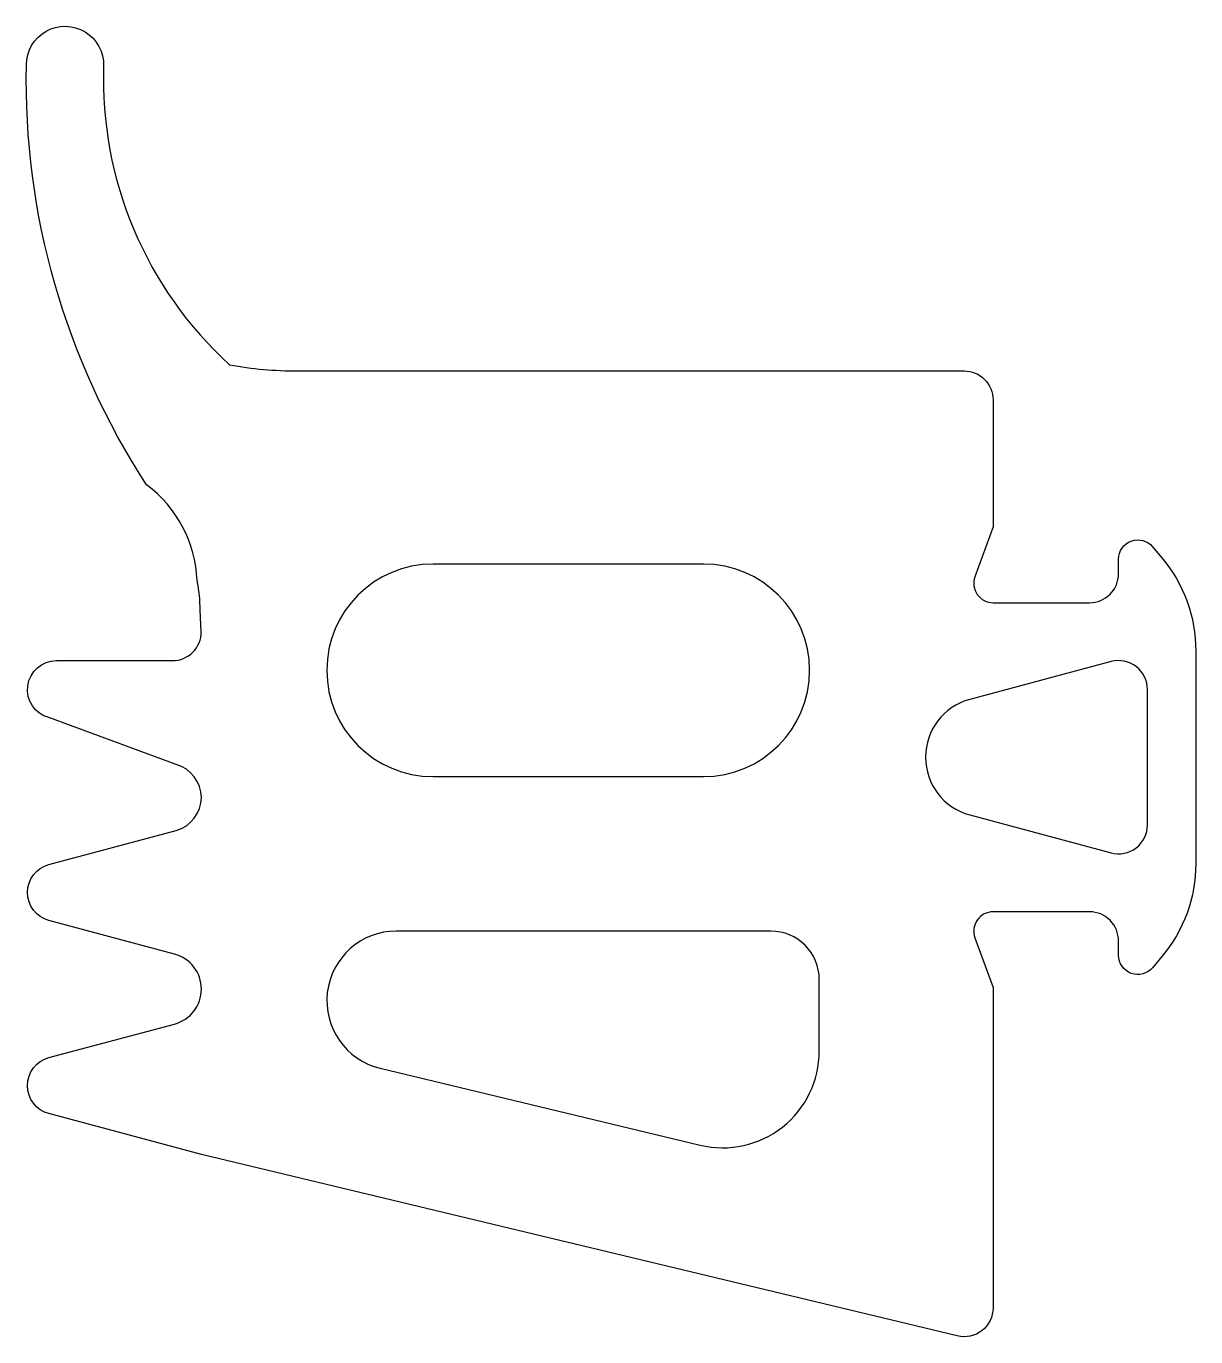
# Model space of a CAD drawing. Header units: millimetres. Extents: x -10 to 2.1, y -10 to 3.6.
import ezdxf

# ---------------------------------------------------------------- set-up
doc = ezdxf.new("R2010")
doc.units = ezdxf.units.MM

msp = doc.modelspace()

# ---------------------------------------------------------------- linework, layer by layer
for points in [[(-0.3, 0, -0.414214), (0, -0.3), (0, -1.615), (-0.188, -2.132, 0.520567), (0, -2.4), (1, -2.4, 0.414214), (1.3, -2.1), (1.3, -1.95, -0.700208), (1.653, -1.821), (1.749, -1.936, -0.176327), (2.1, -2.9), (2.1, -5.1, -0.176327), (1.749, -6.064), (1.653, -6.179, -0.700207), (1.3, -6.05), (1.3, -5.9, 0.414214), (1, -5.6), (0, -5.6, 0.520567), (-0.188, -5.868), (0, -6.385), (0, -9.7, -0.485012), (-0.37, -9.992), (-8.199, -8.113), (-9.778, -7.69, -0.767327), (-9.778, -7.11), (-8.477, -6.762, 0.767327), (-8.477, -6.038), (-9.778, -5.69, -0.767327), (-9.778, -5.11), (-8.461, -4.757, 0.767327), (-8.461, -4.076), (-9.778, -3.59, -0.876976), (-9.7, -3), (-8.5, -3, 0.414214), (-8.2, -2.7), (-8.212, -2.478, 0.051818), (-8.244, -2.17, 0.225446), (-8.767, -1.179, -0.150709), (-10.012, 3.168, -1.016945), (-9.212, 3.155, 0.219648), (-7.907, 0.062, 0.044246), (-7.203, 0), (-0.3, 0)], [(-5.8, -2, 1), (-5.8, -4.2), (-3, -4.2, 1), (-3, -2), (-5.8, -2)], [(1.222, -4.99, 0.493145), (1.6, -4.7), (1.6, -3.3, 0.493145), (1.222, -3.01), (-0.241, -3.402, 0.767327), (-0.241, -4.597), (1.222, -4.99)], [(-6.18, -5.8, 0.888655), (-6.348, -7.22), (-3.033, -8.016, 0.485012), (-1.8, -7.043), (-1.8, -6.3, 0.414214), (-2.3, -5.8), (-6.18, -5.8)]]:
    msp.add_lwpolyline(points, format="xyb", close=True)

doc.saveas('drawing.dxf')
